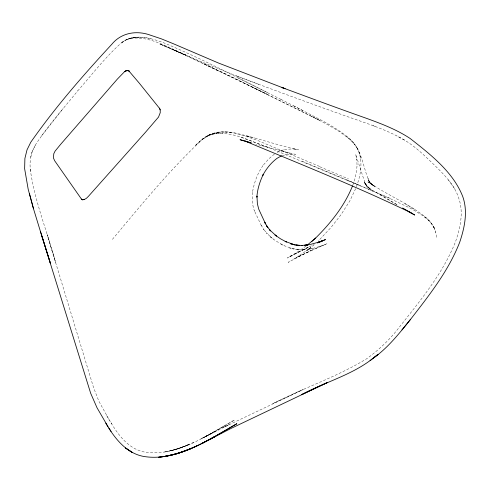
<?xml version="1.0" encoding="UTF-8"?>
<svg xmlns="http://www.w3.org/2000/svg" width="490" height="490" viewBox="0 0 490 490"><rect width="100%" height="100%" fill="white"/><g stroke="black" fill="none" stroke-linecap="round" stroke-linejoin="round"><path stroke-width="0.37" stroke-dasharray="2.45 1.84" d="M30.741 157.253L32.181 151.52L35.623 144.599C48.179 125.538 63.449 108.468 77.818 90.785M32.058 152.023C30.019 158.386 29.498 165.277 30.674 171.855M352.843 185.128L355.048 178.311L356.487 171.604L357.057 165.473L357.063 165.792L356.806 159.428L356.824 159.783L355.666 154.276L365.663 184.987L364.591 182.084L365.736 184.601M356.475 186.733L358.766 179.72L360.285 172.731C361.485 164.615 361.295 155.955 357.406 148.537L359.642 153.848L360.812 159.697M355.654 188.675L349.817 200.943L340.844 214.945L331.069 227.397L318.139 241.215M32.334 151.239L35.623 144.599M41.601 135.834L63.149 108.486M112.418 239.371C141.108 205.089 169.516 170.183 202.131 139.534L207.815 135.626L212.409 133.88L217.462 132.766M77.671 90.956C91.985 74.621 105.27 57.165 121.569 42.697C127.1 38.22 134.468 36.928 141.396 37.877M293.865 148.77L298.392 149.867C277.328 145.114 256.882 138.021 235.843 133.145C224.549 130.542 211.564 131.204 202.48 139.185L195.014 145.916C202.174 138.088 212.103 132.092 223.066 133.219M314.262 244.7L306.599 250.739L310.666 247.671L299.176 255.78M274.388 154.111L268.937 158.705L263.485 164.879L263.767 164.493C257.807 172.492 254.255 182.09 252.577 191.878L252.662 191.37C251.701 197.997 252.197 204.851 254.475 211.166L254.23 210.437L261.274 225.449L260.637 224.34L263.969 229.798L263.148 228.683L267.277 233.755L266.395 232.805L271.197 237.423L270.358 236.737L275.656 240.829L283.882 245.576L293.602 249.061L289.706 247.983L299.396 249.857L295.672 249.502L305.601 249.673L301.926 249.912L312.277 248.565L308.547 249.275L315.701 247.677L323.578 245.11M305.962 246.121L297.093 252.24L287.373 258.034L309.074 246.746L294.012 254.347M202.48 139.185L207.815 135.626M202.131 139.534L207.46 136.055M122.047 42.575C133.813 33.118 150.05 37.902 162.735 42.397C203.295 59.106 241.901 80.121 281.211 99.501M135.681 37.35C130.542 37.748 125.618 39.463 121.569 42.697M299.372 255.651L292.303 259.994M289.431 261.648L288.255 262.334L302.985 254.433L311.034 250.549L296.027 258.016L307.193 252.417L323.333 245.165M224.206 426.073C200.232 439.604 174.024 456.202 145.285 452.178C128.398 449.391 117.692 434.275 109.644 420.506M214.344 431.776L200.71 439.022L212.225 432.995L234.6 419.954L203.105 437.895L229.375 424.475L223.324 427.464L303.23 389.483L272.746 403.711C303.622 387.909 337.108 376.835 366.722 358.717C378.758 349.97 389.642 339.754 398.725 327.945C420.028 300.872 442.782 273.843 455.614 241.484C460.312 227.728 463.754 212.348 458.75 198.211C454.653 184.963 444.399 174.967 434.789 165.479C425.302 156.341 415.9 146.957 404.538 140.115C385.495 128.901 364.15 122.647 343.478 115.205C307.653 102.496 271.968 89.382 236.413 75.925L259.173 84.482M290.662 256.178L291.844 255.517L289.627 256.705L313.588 244.694M205.855 436.437L212.654 432.78M208.121 135.338L212.758 133.549L218.467 132.092L224.818 131.933L232.971 133.102M277.205 152.365L283.281 149.916L282.865 150.02L286.154 149.297L292.732 148.923L296.456 149.328L295.629 149.181M311.518 250.335L327.136 243.659L322.965 245.331M188.387 444.62L176.008 449.428L164.279 452.105L176.008 449.428L189.134 444.571L182.317 447.174L195.443 441.655M207.613 135.883L212.182 134.18L217.18 133.096M282.16 155.575L289.608 153.958L295.531 154.362L278.804 150.399M127.498 39.457C135.448 35.794 144.372 37.166 152.568 39.127M130.922 38.091L126.628 39.47M211.833 134.401C231.935 130.071 251.143 141.873 269.659 147.882M224.818 131.933L233.902 132.931L244.394 135.761L257.636 140.477L320.074 166.643M130.701 38.398C151.049 35.697 169.454 48.706 187.707 55.621M217.872 132.404L224.15 132.251M289.872 153.18L255.743 144.109M249.441 136.63L245.625 135.675L254.763 138.015M241.086 137.31L269.157 147.802L390.04 198.297M372.915 125.599L376.626 127.063M237.534 76.342L199.712 61.103L159.532 43.824L186.255 55.474L159.863 44.008M302.293 161.326L359.476 185.214M347.085 180.026L390.169 198.573L412.243 209.169L423.293 215.968L427.758 219.563L431.427 223.464L427.709 219.459L423.28 215.863M319.841 166.778L348.347 178.887M185.655 55.082L172.021 49.043L219.428 71.313L203.399 63.596L267.068 94.258L187.505 55.836M220.678 71.368L320.117 120.577L252.252 87.091M238.281 78.002L267.908 92.806M280.758 244.02L284.617 245.962M280.966 99.39L292.744 105.362M303.016 110.636L292.536 105.258C312.21 115.946 333.433 124.668 350.522 139.436L350.626 139.54C362.294 150.602 363.108 168.015 369.374 181.949L369.968 183.677L368.162 178.593L369.846 182.69L368.198 179.775L370.409 183.015L368.229 180.326L373.558 185.931L370.716 183.321L374.452 186.298L367.898 181.937L371.432 184.044C389.599 196.159 410.332 204.593 427.286 218.491C432.799 223.605 436.394 230.784 436.517 238.367M311.407 116.118L327.363 124.485L340.323 132.159L350.491 139.944L354.466 144.164L350.381 139.785L345.658 135.816M404.538 140.115L396.961 136.006M396.606 204.465L366.514 186.733L371.622 190.034L367.574 186.788L370.36 189.256L364.56 183.125L367.91 187.113L365.846 184.657M414.448 209.267L404.636 203.491M396.992 204.679L379.579 194.444M373.325 185.477L369.644 182.788L374.452 186.298M270.358 236.737L273.781 239.543M366.649 185.6L364.199 181.968L366.33 185.612L364.817 183.021M454.61 188.662L448.411 179.879M357.596 148.788L354.344 144.023L357.461 148.666M434.201 227.826L431.341 223.367L434.079 227.734M30.245 169.197C34.643 201.182 47.12 231.341 55.609 262.322L47.169 234.673L93.621 387.774L98.882 401.237L108.694 418.913M106.593 415.471L111.732 423.93M433.969 227.538L435.702 232.493M182.586 447.199L170.189 450.867L182.586 447.199"/><path stroke-width="0.73" d="M352.555 185.814C344.531 205.916 330.689 223.146 315.419 238.244M207.435 440.584L230.937 428.481L327.694 382.347L301.742 394.585C324.993 382.077 351.636 375.126 372.614 358.674C387.749 348.127 399.209 333.5 410.638 319.247C429.246 295.256 448.46 270.915 459.651 242.391C464.563 227.899 468.048 211.717 462.848 196.833C453.391 172.161 430.447 154.442 410.246 138.56C396.398 129.335 380.699 123.486 365.136 117.851C337.31 108.051 309.662 97.749 281.983 87.532L285.088 88.678L218.491 63.032L173.638 43.849L161.388 38.857L150.675 35.262C136.943 30.141 121.342 32.518 111.794 44.308C83.043 75.368 55.058 107.488 30.79 142.204L27.005 149.873L24.898 158.454L24.635 168.725L28.2 189.324L33.498 208.764L40.486 231.623L90.65 393.219L97.002 407.735L108.008 426.661M401.971 329.899L410.638 319.247M311.64 241.637L315.621 238.067L307.04 245.306M372.614 358.674L378.029 354.368L370.091 360.615M124.834 71.387L117.324 79.141L60.564 144.428L55.082 151.128L53.778 153.756L53.459 158.013L54.678 160.769L81.665 199.381L81.328 199.105L82.957 199.822L82.149 199.706L84.568 199.454L84.194 199.553L86.344 198.37L88.47 196.276L145.616 132.116L158.527 117.067L160.242 112.682L160.187 109.907L159.55 108.223L160.187 109.907M210.51 439.028L236.774 423.764L210.51 439.028L214.455 436.866C193.146 448.466 169.179 460.422 144.189 456.533C126.236 453.526 114.335 437.901 105.773 423.127M124.546 71.614L125.82 70.915M196.962 445.888C184.797 451.382 172.045 455.859 158.699 457.231C169.614 455.982 180.222 452.987 190.389 448.858L176.737 453.795L164.395 456.472C178.636 454.23 191.976 448.473 204.783 442.06M281.523 155.802L276.973 158.362C271.025 162.845 266.248 168.787 262.787 175.371L263.185 174.599C259.786 181.661 257.391 189.293 256.876 197.145L256.968 196.116L257.379 203.791L258.769 209.236L265.586 223.954L264.674 222.233L267.889 227.636L266.67 225.945L270.651 230.931L269.273 229.473L276.421 236.076L275.025 234.998L280.439 238.765L286.423 242.005L285.143 241.392L294.661 244.841L290.331 243.646L294.661 244.841M318.843 242.36L325.495 239.561L317.508 242.918L321.471 241.19L317.6 242.513L322.242 240.909L317.6 242.513M127.082 70.529L125.483 71.019L127.957 70.572L127.59 70.554L129.415 71.283L128.729 70.768L139.197 83.055L159.667 108.535M318.341 242.25L311.168 244.216L304.37 245.337L308.204 244.829L301.534 245.478L302.195 245.453L295.74 245.098L299.825 245.514L293.541 244.535M82.553 199.712L83.337 199.724M249.288 142.351L251.456 142.939M250.102 142.559L240.027 139.693L248.571 142.149M246.421 141.543L245.159 141.108C300.444 164.125 356.205 186.371 410.173 212.384L408.954 211.729L414.62 214.975L408.954 211.729M402.658 207.993L412.121 213.53M108.872 427.978L111.101 431.488M41.84 235.996L50.458 263.461L40.486 231.623M29.437 193.648L33.498 208.764M214.259 436.964L202.468 443.174L214.259 436.964M132.306 452.497L125.636 448.068L132.306 452.497"/></g></svg>
